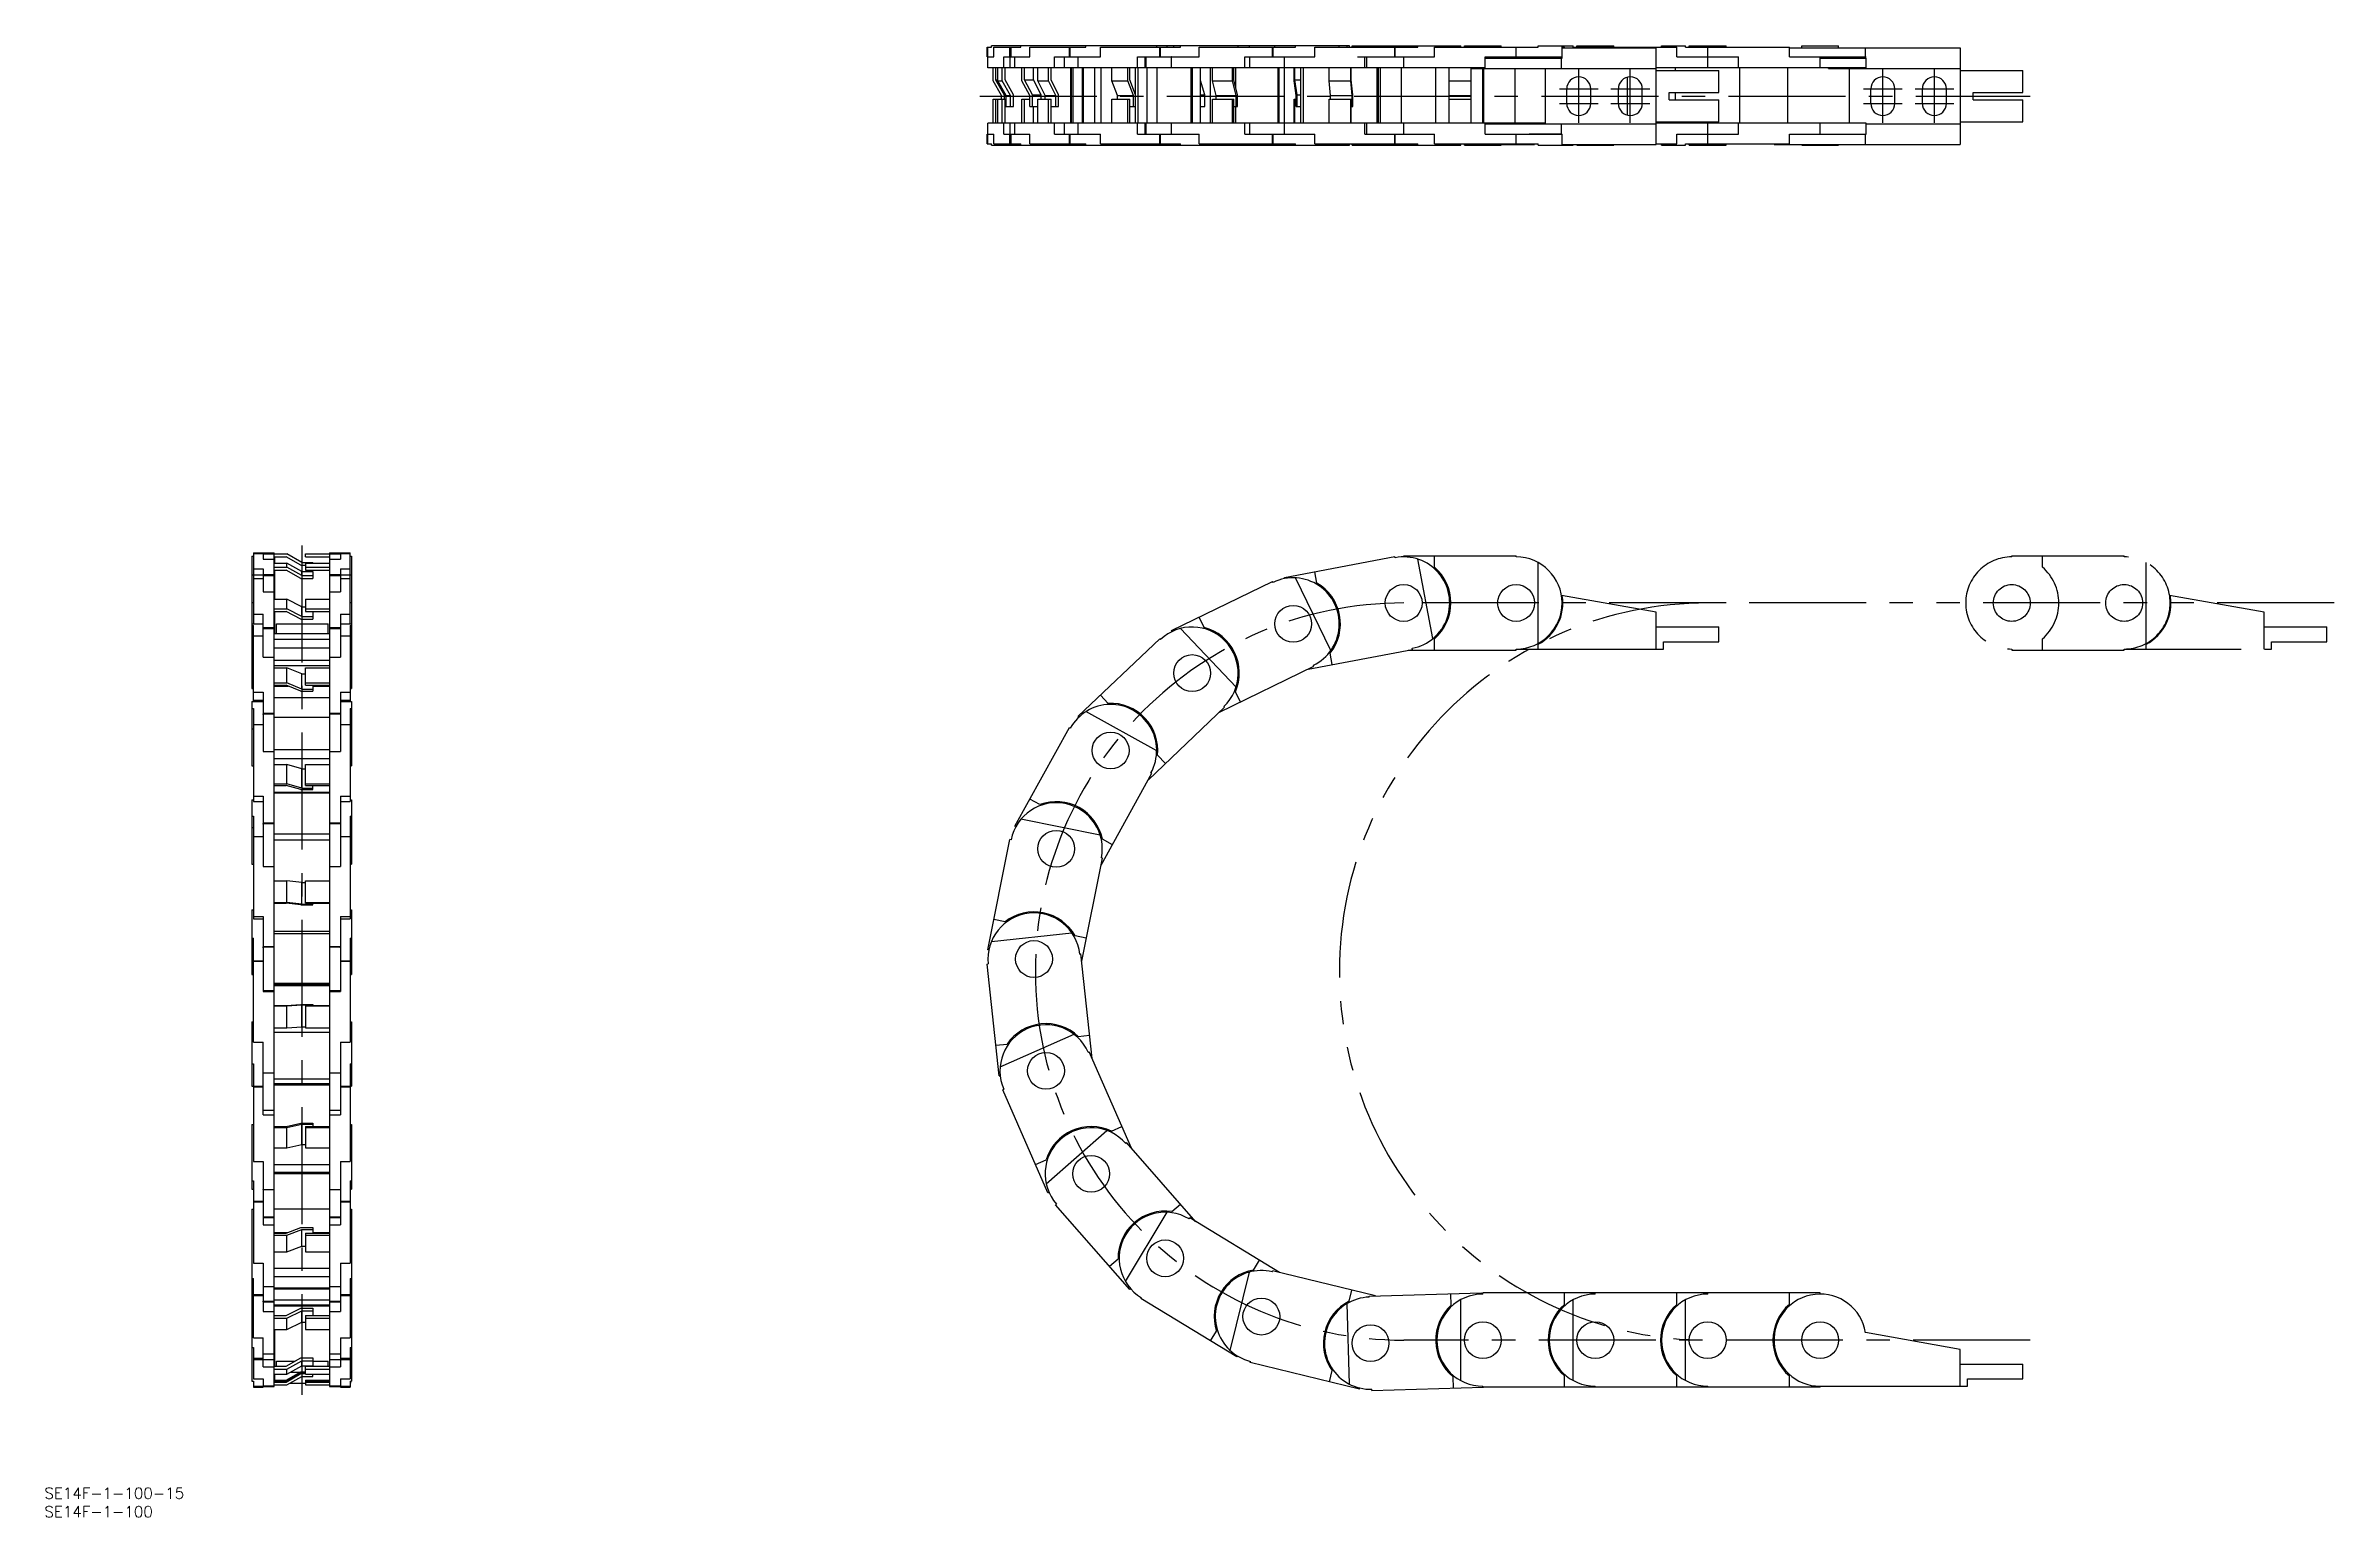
# Model space of a CAD drawing. Extents: x -69 to 551, y -35 to 364.
import ezdxf

# ---------------------------------------------------------------- set-up
doc = ezdxf.new("R2010")
doc.units = 0
doc.linetypes.add('CENTER', pattern=[50.8, 31.75, -6.35, 6.35, -6.35])
doc.linetypes.add('PHANTOM', pattern=[63.5, 31.75, -6.35, 6.35, -6.35, 6.35, -6.35])
doc.layers.get('0').update_dxf_attribs({"linetype": 'CONTINUOUS'})
doc.layers.add('CENTER', color=1, linetype='CENTER')
doc.styles.get("Standard").update_dxf_attribs({"font": 'txt.shx', "height": 3, "bigfont": 'bigfont.shx'})

msp = doc.modelspace()

# ---------------------------------------------------------------- linework, layer by layer
at = {"color": 7, "linetype": 'CONTINUOUS'}
for p, q in [((185.96, 363.58), (187.15, 363.58)), ((185.96, 360.97), (185.96, 363.58)), ((185.96, 360.97), (187.79, 360.97)), ((186.14, 357.97), (186.14, 360.97)), ((186.19, 360.97), (186.19, 363.58)), ((284.31, 363.97), (187.15, 363.97)), ((187.15, 363.58), (187.15, 363.97)), ((187.79, 363.58), (195.16, 363.58)), ((187.79, 360.97), (187.79, 363.58)), ((190.52, 357.97), (190.52, 360.97)), ((190.52, 360.97), (197.56, 360.97)), ((192.18, 360.97), (192.18, 363.58)), ((192.22, 357.97), (192.22, 360.97)), ((192.47, 360.97), (192.47, 363.58)), ((193.52, 357.97), (193.52, 360.97)), ((195.16, 363.58), (195.16, 363.97)), ((197.56, 363.58), (212.8, 363.58)), ((197.56, 360.97), (197.56, 363.58)), ((204.24, 360.97), (216.73, 360.97)), ((204.24, 357.97), (204.24, 360.97)), ((206.96, 357.97), (206.96, 360.97)), ((206.96, 360.97), (206.99, 360.97)), ((206.99, 357.97), (206.99, 360.97)), ((208.29, 360.97), (208.29, 363.58)), ((208.55, 360.97), (208.55, 363.58)), ((210.67, 357.97), (210.67, 360.97)), ((212.8, 363.58), (212.8, 363.97)), ((216.73, 363.58), (238.41, 363.58)), ((216.73, 360.97), (216.73, 363.58)), ((226.74, 360.97), (243.51, 360.97)), ((226.74, 357.97), (226.74, 360.97)), ((228.87, 357.97), (228.87, 360.97)), ((229.11, 357.97), (229.11, 360.97)), ((231.99, 363.58), (231.99, 363.97)), ((232.8, 360.97), (232.8, 363.58)), ((233, 360.97), (233, 363.58)), ((234.85, 363.58), (234.85, 363.97)), ((235.93, 360.97), (235.93, 360.97)), ((236.01, 360.97), (235.93, 360.97)), ((236.01, 357.97), (236.01, 360.97)), ((236.61, 363.58), (236.61, 363.97)), ((238.41, 363.58), (238.41, 363.97)), ((243.51, 363.58), (269.63, 363.58)), ((243.51, 360.97), (243.51, 363.58)), ((254.11, 363.58), (254.11, 363.97)), ((255.92, 360.97), (274.86, 360.97)), ((255.92, 357.97), (255.92, 360.97)), ((257.14, 363.58), (257.14, 363.97)), ((257.28, 357.97), (257.28, 360.97)), ((263.43, 360.97), (263.43, 363.58)), ((263.56, 360.97), (263.56, 363.58)), ((264.03, 363.58), (264.03, 363.97)), ((266.65, 357.97), (266.65, 360.97)), ((269.63, 363.58), (269.63, 363.97)), ((274.86, 363.58), (302.86, 363.58)), ((274.86, 360.97), (274.86, 363.58)), ((281.53, 363.58), (281.53, 363.97)), ((283.71, 363.58), (283.71, 363.97)), ((284.31, 363.58), (284.31, 363.97)), ((285.01, 363.97), (314.5, 363.97)), ((285.01, 363.58), (285.01, 363.97)), ((286.5, 360.97), (307.35, 360.97)), ((288.42, 357.97), (288.42, 360.97)), ((288.99, 357.97), (288.99, 360.97)), ((294, 363.58), (294, 363.97)), ((296.62, 360.97), (296.62, 363.58)), ((296.68, 360.97), (296.68, 363.58)), ((299, 357.97), (299, 360.97)), ((302.86, 363.58), (302.86, 363.97)), ((307.35, 363.58), (335.5, 363.58)), ((307.35, 360.97), (307.35, 363.58)), ((311.5, 363.58), (311.5, 363.97)), ((314.5, 363.58), (314.5, 363.97)), ((315.5, 363.97), (325.5, 363.97)), ((315.5, 363.58), (315.5, 363.97)), ((321.15, 360.97), (333.05, 360.97)), ((321.15, 357.97), (321.15, 360.97)), ((321.15, 360.62), (342.04, 360.62)), ((324.5, 360.62), (324.5, 360.97)), ((325.5, 363.58), (325.5, 363.97)), ((329.5, 360.97), (329.5, 363.58)), ((333.05, 360.97), (342, 360.97)), ((333.05, 360.97), (333.05, 360.97)), ((334.5, 360.62), (334.5, 360.97)), ((335.5, 363.97), (345, 363.97)), ((335.5, 363.58), (335.5, 363.97)), ((335.5, 360.62), (335.5, 360.97)), ((341.83, 357.8), (341.83, 360.62)), ((342, 360.97), (342, 363.97)), ((342, 363.58), (342.65, 363.58)), ((342, 363.45), (367.5, 363.45)), ((342.04, 360.62), (342.04, 363.45)), ((342.65, 363.45), (342.65, 363.58)), ((345, 363.58), (345, 363.97)), ((345, 363.58), (373.15, 363.58)), ((346, 363.97), (356, 363.97)), ((346, 363.58), (346, 363.97)), ((351, 363.45), (351, 363.58)), ((356, 363.58), (356, 363.97)), ((367.5, 337.15), (367.5, 363.45)), ((369, 363.97), (375.5, 363.97)), ((369, 363.58), (369, 363.97)), ((373.15, 360.97), (373.15, 363.58)), ((373.15, 360.97), (389.85, 360.97)), ((375.5, 363.58), (375.5, 363.97)), ((375.5, 363.58), (403.65, 363.58)), ((376.5, 363.97), (386.5, 363.97)), ((376.5, 363.58), (376.5, 363.97)), ((381.5, 357.97), (381.5, 363.58)), ((386.5, 363.58), (386.5, 363.97)), ((389.85, 357.97), (389.85, 360.97)), ((403.65, 360.97), (403.65, 363.58)), ((403.65, 363.45), (450, 363.45)), ((403.65, 360.97), (424.5, 360.97)), ((407, 363.97), (417, 363.97)), ((407, 363.45), (407, 363.97)), ((412, 357.97), (412, 360.97)), ((412, 360.62), (424.54, 360.62)), ((417, 363.45), (417, 363.97)), ((424.33, 360.62), (424.33, 363.45)), ((424.5, 357.97), (424.5, 360.62)), ((424.54, 357.8), (424.54, 360.62)), ((450, 363.45), (450, 337.15)), ((321.15, 357.97), (186.14, 357.97)), ((187.57, 354.47), (187.57, 357.97)), ((189.87, 350.47), (187.57, 354.47)), ((188.37, 354.69), (188.37, 357.97)), ((190.66, 350.69), (188.37, 354.69)), ((188.37, 354.69), (188.86, 354.69)), ((188.86, 354.47), (188.86, 357.97)), ((191.12, 350.47), (188.86, 354.47)), ((188.86, 354.47), (190.05, 354.47)), ((190.05, 354.47), (190.05, 357.97)), ((192.31, 350.47), (190.05, 354.47)), ((190.83, 354.69), (190.83, 357.97)), ((193.09, 350.69), (190.83, 354.69)), ((195.42, 354.47), (195.42, 357.97)), ((197.54, 350.47), (195.42, 354.47)), ((196.15, 354.69), (196.15, 357.97)), ((198.27, 350.69), (196.15, 354.69)), ((196.15, 354.69), (198.56, 354.69)), ((198.56, 354.69), (198.56, 357.97)), ((200.68, 350.69), (198.56, 354.69)), ((199.71, 354.47), (199.71, 357.97)), ((201.74, 350.47), (199.71, 354.47)), ((199.71, 354.47), (202.62, 354.47)), ((202.62, 354.47), (202.62, 357.97)), ((204.64, 350.47), (202.62, 354.47)), ((203.32, 354.69), (203.32, 357.97)), ((205.34, 350.69), (203.32, 354.69)), ((208.7, 342.97), (208.7, 357.97)), ((208.91, 342.97), (208.91, 357.97)), ((209.34, 342.97), (209.34, 357.97)), ((211.86, 342.97), (211.86, 357.97)), ((212.15, 342.97), (212.15, 357.97)), ((215.24, 342.97), (215.24, 357.97)), ((216.91, 342.97), (216.91, 357.97)), ((216.92, 342.97), (216.92, 357.97)), ((219.77, 354.47), (219.77, 357.97)), ((221.36, 350.47), (219.77, 354.47)), ((219.77, 354.47), (224.12, 354.47)), ((224.12, 354.47), (224.12, 357.97)), ((225.71, 350.47), (224.12, 354.47)), ((224.67, 354.69), (224.67, 357.97)), ((226.26, 350.69), (224.67, 354.69)), ((226.19, 350.87), (226.19, 357.97)), ((226.98, 342.97), (226.98, 357.97)), ((226.99, 342.97), (226.99, 357.97)), ((229.37, 342.97), (229.37, 357.97)), ((232.1, 342.97), (232.1, 357.97)), ((241.34, 342.97), (241.34, 357.97)), ((241.69, 342.97), (241.69, 357.97)), ((243.87, 342.97), (243.87, 357.97)), ((245.03, 350.69), (243.87, 354.59)), ((246.62, 342.97), (246.62, 357.97)), ((247.15, 354.47), (247.15, 357.97)), ((248.16, 350.47), (247.15, 354.47)), ((247.15, 354.47), (252.55, 354.47)), ((252.55, 354.47), (252.55, 357.97)), ((253.56, 350.47), (252.55, 354.47)), ((252.9, 354.69), (252.9, 357.97)), ((253.91, 350.69), (252.9, 354.69)), ((253.46, 352.46), (253.46, 357.97)), ((264.92, 342.97), (264.92, 357.97)), ((265.25, 342.97), (265.25, 357.97)), ((266.64, 342.97), (266.64, 357.97)), ((269.32, 354.47), (269.32, 357.97)), ((269.87, 350.47), (269.32, 354.47)), ((269.51, 354.69), (269.51, 357.97)), ((270.06, 350.69), (269.51, 354.69)), ((269.51, 354.69), (271.09, 354.69)), ((271.09, 342.97), (271.09, 357.97)), ((271.84, 342.97), (271.84, 357.97)), ((278.75, 354.47), (278.75, 357.97)), ((278.75, 354.47), (284.64, 354.47)), ((279.17, 350.47), (278.75, 354.47)), ((284.64, 354.47), (284.64, 357.97)), ((285.07, 350.47), (284.64, 354.47)), ((284.79, 354.69), (284.79, 357.97)), ((285.22, 350.69), (284.79, 354.69)), ((291.85, 342.97), (291.85, 357.97)), ((292.14, 342.97), (292.14, 357.97)), ((292.72, 342.97), (292.72, 357.97)), ((298.42, 342.97), (298.42, 357.97)), ((307.75, 342.97), (307.75, 357.97)), ((311.25, 357.97), (311.25, 342.97)), ((311.25, 354.47), (317.25, 354.47)), ((317.25, 357.97), (317.25, 342.97)), ((317.25, 357.8), (367.5, 357.8)), ((320.5, 342.97), (320.5, 357.8)), ((320.75, 342.97), (320.75, 357.8)), ((329.25, 342.97), (329.25, 357.8)), ((337.5, 342.8), (337.5, 357.8)), ((359.75, 345.14), (359.75, 355.46)), ((424.5, 357.97), (367.5, 357.97)), ((367.5, 357.3), (384.5, 357.3)), ((372.75, 357.3), (372.75, 357.97)), ((384.5, 351.3), (384.5, 357.3)), ((390.25, 342.97), (390.25, 357.97)), ((403.25, 342.97), (403.25, 357.97)), ((414.24, 357.8), (414.24, 357.97)), ((414.24, 357.8), (450, 357.8)), ((420, 342.97), (420, 357.8)), ((450, 357.3), (467, 357.3)), ((467, 351.3), (467, 357.3)), ((187.57, 342.97), (187.57, 349.47)), ((187.57, 349.47), (190.83, 349.47)), ((188.37, 342.97), (188.37, 349.47)), ((188.86, 342.97), (188.86, 349.47)), ((189.87, 349.47), (189.87, 350.47)), ((190.05, 342.97), (190.05, 349.47)), ((190.66, 350.69), (191, 350.69)), ((190.66, 349.47), (190.66, 350.69)), ((190.83, 342.97), (190.83, 349.47)), ((191.12, 350.47), (192.31, 350.47)), ((191.12, 347.47), (191.12, 350.47)), ((192.31, 347.47), (192.31, 350.47)), ((193.09, 347.47), (193.09, 350.69)), ((195.42, 342.97), (195.42, 349.47)), ((195.42, 349.47), (197.54, 349.47)), ((196.15, 342.97), (196.15, 349.47)), ((197.54, 347.47), (197.54, 350.47)), ((198.27, 350.69), (200.68, 350.69)), ((198.27, 347.47), (198.27, 350.69)), ((199.71, 342.97), (199.71, 349.47)), ((199.71, 349.47), (203.32, 349.47)), ((200.68, 349.47), (200.68, 350.69)), ((201.74, 350.47), (204.64, 350.47)), ((201.74, 349.47), (201.74, 350.47)), ((202.62, 342.97), (202.62, 349.47)), ((203.32, 342.97), (203.32, 349.47)), ((204.64, 347.47), (204.64, 350.47)), ((205.34, 347.47), (205.34, 350.69)), ((219.77, 342.97), (219.77, 349.47)), ((219.77, 349.47), (224.67, 349.47)), ((221.36, 350.47), (225.71, 350.47)), ((221.36, 349.47), (221.36, 350.47)), ((224.12, 342.97), (224.12, 349.47)), ((224.67, 342.97), (224.67, 349.47)), ((225.71, 347.47), (225.71, 350.47)), ((226.26, 347.47), (226.26, 350.69)), ((243.87, 350.69), (245.03, 350.69)), ((245.03, 347.47), (245.03, 350.69)), ((247.15, 342.97), (247.15, 349.47)), ((247.15, 349.47), (252.9, 349.47)), ((248.16, 350.47), (253.56, 350.47)), ((248.16, 349.47), (248.16, 350.47)), ((252.55, 342.97), (252.55, 349.47)), ((252.9, 342.97), (252.9, 349.47)), ((253.56, 347.47), (253.56, 350.47)), ((253.91, 347.47), (253.91, 350.69)), ((269.32, 342.97), (269.32, 349.47)), ((269.32, 349.47), (269.87, 349.47)), ((269.51, 342.97), (269.51, 349.47)), ((269.87, 347.47), (269.87, 350.47)), ((270.06, 350.69), (271.09, 350.69)), ((270.06, 347.47), (270.06, 350.69)), ((278.75, 342.97), (278.75, 349.47)), ((278.75, 349.47), (284.79, 349.47)), ((279.17, 350.47), (285.07, 350.47)), ((279.17, 349.47), (279.17, 350.47)), ((284.64, 342.97), (284.64, 349.47)), ((284.79, 342.97), (284.79, 349.47)), ((285.07, 347.47), (285.07, 350.47)), ((285.22, 347.47), (285.22, 350.69)), ((311.25, 350.47), (317.25, 350.47)), ((311.25, 349.47), (317.25, 349.47)), ((343.25, 348.3), (343.25, 352.3)), ((349.75, 348.3), (349.75, 352.3)), ((357.25, 348.3), (357.25, 352.3)), ((363.75, 348.3), (363.75, 352.3)), ((371, 351.3), (384.5, 351.3)), ((371, 349.3), (371, 351.3)), ((371, 349.3), (384.5, 349.3)), ((372.75, 349.3), (372.75, 351.3)), ((384.5, 343.3), (384.5, 349.3)), ((425.75, 348.3), (425.75, 352.3)), ((432.25, 348.3), (432.25, 352.3)), ((439.75, 348.3), (439.75, 352.3)), ((446.25, 348.3), (446.25, 352.3)), ((453.5, 351.3), (467, 351.3)), ((453.5, 349.3), (453.5, 351.3)), ((453.5, 349.3), (467, 349.3)), ((467, 343.3), (467, 349.3)), ((337.5, 342.97), (186.14, 342.97)), ((186.14, 339.97), (186.14, 342.97)), ((190.52, 339.97), (190.52, 342.97)), ((190.83, 347.47), (193.09, 347.47)), ((192.22, 339.97), (192.22, 342.97)), ((193.52, 339.97), (193.52, 342.97)), ((197.54, 347.47), (199.71, 347.47)), ((198.56, 342.97), (198.56, 347.47)), ((203.32, 347.47), (205.34, 347.47)), ((204.24, 339.97), (204.24, 342.97)), ((206.96, 339.98), (206.96, 342.97)), ((206.99, 339.97), (206.99, 342.97)), ((210.67, 339.97), (210.67, 342.97)), ((224.67, 347.47), (226.26, 347.47)), ((226.19, 342.97), (226.19, 347.47)), ((226.74, 339.97), (226.74, 342.97)), ((228.87, 339.98), (228.87, 342.97)), ((229.11, 339.98), (229.11, 342.97)), ((236.01, 339.97), (236.01, 342.97)), ((243.87, 347.47), (245.03, 347.47)), ((252.9, 347.47), (253.91, 347.47)), ((253.46, 342.97), (253.46, 347.47)), ((255.92, 339.97), (255.92, 342.97)), ((257.28, 339.98), (257.28, 342.97)), ((266.65, 339.97), (266.65, 342.97)), ((269.87, 347.47), (271.09, 347.47)), ((284.79, 347.47), (285.22, 347.47)), ((288.42, 339.97), (288.42, 342.97)), ((288.99, 339.98), (288.99, 342.97)), ((299, 339.97), (299, 342.97)), ((321.15, 339.97), (321.15, 342.97)), ((321.15, 342.8), (367.5, 342.8)), ((328.85, 342.8), (328.85, 342.97)), ((341.83, 339.97), (341.83, 342.8)), ((367.5, 343.3), (384.5, 343.3)), ((424.5, 342.97), (367.5, 342.97)), ((372.75, 342.97), (372.75, 343.3)), ((381.5, 337.37), (381.5, 342.97)), ((389.85, 339.97), (389.85, 342.97)), ((412, 339.97), (412, 342.97)), ((424.5, 339.97), (424.5, 342.97)), ((424.5, 342.8), (450, 342.8)), ((424.54, 339.97), (424.54, 342.8)), ((450, 343.3), (467, 343.3)), ((185.96, 339.97), (187.79, 339.97)), ((185.96, 337.37), (185.96, 339.97)), ((185.96, 337.37), (187.15, 337.37)), ((186.19, 337.37), (186.19, 339.97)), ((187.15, 336.97), (187.15, 337.37)), ((187.15, 336.97), (284.31, 336.97)), ((187.79, 337.37), (187.79, 339.97)), ((187.79, 337.37), (195.16, 337.37)), ((190.52, 339.97), (197.56, 339.97)), ((192.18, 337.37), (192.18, 339.97)), ((192.47, 337.37), (192.47, 339.97)), ((195.16, 336.97), (195.16, 337.37)), ((197.56, 337.37), (197.56, 339.97)), ((197.56, 337.37), (212.8, 337.37)), ((204.24, 339.97), (216.73, 339.97)), ((206.96, 339.98), (206.99, 339.98)), ((208.29, 337.37), (208.29, 339.97)), ((208.55, 337.37), (208.55, 339.97)), ((212.8, 336.97), (212.8, 337.37)), ((216.73, 337.37), (216.73, 339.97)), ((216.73, 337.37), (238.41, 337.37)), ((226.74, 339.97), (243.51, 339.97)), ((231.99, 336.97), (231.99, 337.37)), ((232.8, 337.37), (232.8, 339.97)), ((233, 337.37), (233, 339.97)), ((234.85, 336.97), (234.85, 337.37)), ((235.93, 339.98), (236.01, 339.98)), ((235.93, 339.97), (235.93, 339.98)), ((236.61, 336.97), (236.61, 337.37)), ((238.41, 336.97), (238.41, 337.37)), ((243.51, 337.37), (243.51, 339.97)), ((243.51, 337.37), (269.63, 337.37)), ((254.11, 336.97), (254.11, 337.37)), ((255.92, 339.97), (274.86, 339.97)), ((257.14, 336.97), (257.14, 337.37)), ((263.43, 337.37), (263.43, 339.97)), ((263.56, 337.37), (263.56, 339.97)), ((264.03, 336.97), (264.03, 337.37)), ((269.63, 336.97), (269.63, 337.37)), ((274.86, 337.37), (274.86, 339.97)), ((274.86, 337.37), (302.86, 337.37)), ((281.53, 336.97), (281.53, 337.37)), ((283.71, 336.97), (283.71, 337.37)), ((284.31, 336.97), (284.31, 337.37)), ((285.01, 336.97), (285.01, 337.37)), ((285.01, 336.97), (314.5, 336.97)), ((288.42, 339.97), (307.35, 339.97)), ((294, 336.97), (294, 337.37)), ((296.62, 337.37), (296.62, 339.97)), ((296.68, 337.37), (296.68, 339.97)), ((302.86, 336.97), (302.86, 337.37)), ((307.35, 337.37), (307.35, 339.97)), ((307.35, 337.37), (335.5, 337.37)), ((311.5, 336.97), (311.5, 337.37)), ((314.5, 336.97), (314.5, 337.37)), ((315.5, 336.97), (315.5, 337.37)), ((315.5, 336.97), (325.5, 336.97)), ((321.15, 339.97), (342.04, 339.97)), ((324.5, 337.15), (324.5, 337.37)), ((324.5, 337.15), (334.5, 337.15)), ((325.5, 336.97), (325.5, 337.15)), ((329.5, 337.37), (329.5, 339.97)), ((341.83, 339.98), (333.05, 339.98)), ((333.05, 339.98), (333.05, 339.97)), ((334.5, 337.15), (334.5, 337.37)), ((335.5, 336.97), (335.5, 337.37)), ((335.5, 336.97), (345, 336.97)), ((342, 336.97), (342, 339.97)), ((342, 337.15), (367.5, 337.15)), ((342.04, 337.15), (342.04, 339.97)), ((345, 336.97), (345, 337.15)), ((346, 336.97), (346, 337.15)), ((346, 336.97), (356, 336.97)), ((356, 336.97), (356, 337.15)), ((367.5, 337.37), (373.15, 337.37)), ((369, 336.97), (369, 337.37)), ((369, 336.97), (375.5, 336.97)), ((373.15, 339.97), (389.85, 339.97)), ((373.15, 337.37), (373.15, 339.97)), ((375.5, 337.37), (403.65, 337.37)), ((375.5, 336.97), (375.5, 337.37)), ((376.5, 336.97), (376.5, 337.37)), ((376.5, 336.97), (386.5, 336.97)), ((386.5, 336.97), (386.5, 337.37)), ((399.5, 337.15), (399.5, 337.37)), ((399.5, 337.15), (450, 337.15)), ((403.65, 339.97), (424.54, 339.97)), ((403.65, 337.37), (403.65, 339.97)), ((407, 336.97), (407, 337.15)), ((407, 336.97), (417, 336.97)), ((417, 336.97), (417, 337.15)), ((424.33, 337.15), (424.33, 339.97)), ((-13.5, 225.52), (-13.5, 189.61)), ((-13.5, 225.52), (-13.1, 225.52)), ((-13.1, 226.43), (-13.1, 207.11)), ((-13.1, 226.43), (-7.5, 226.43)), ((-13.1, 226.2), (-10.5, 226.2)), ((-10.5, 226.43), (-10.5, 224.65)), ((-10.5, 226.13), (-4, 226.13)), ((-10.5, 224.65), (-7.5, 224.65)), ((-7.5, 0.23), (-7.5, 226.43)), ((-7.5, 225.33), (-4.21, 225.33)), ((-7.5, 223.63), (-4, 223.63)), ((-7.32, 223.63), (-7.32, 225.33)), ((-0.21, 223.02), (-4.21, 225.33)), ((0, 223.82), (-4, 226.13)), ((0, 221.36), (-4, 223.63)), ((-4, 222.52), (-4, 223.63)), ((0, 223.82), (3, 223.82)), ((1, 226.13), (10.5, 226.13)), ((1, 225.33), (1, 226.13)), ((1, 225.33), (7.5, 225.33)), ((1, 223.63), (1, 221.73)), ((1, 223.63), (7.5, 223.63)), ((3, 223.63), (3, 223.82)), ((7.5, 226.43), (7.5, 0.23)), ((7.5, 226.43), (13.1, 226.43)), ((7.5, 224.65), (10.5, 224.65)), ((10.5, 226.43), (10.5, 224.65)), ((10.5, 226.2), (13.1, 226.2)), ((13.1, 207.11), (13.1, 226.43)), ((13.1, 225.52), (13.5, 225.52)), ((13.5, 225.52), (13.5, 189.61)), ((266.65, 219.71), (296.62, 225.38)), ((296.68, 225.08), (296.62, 225.38)), ((299, 225.6), (329.5, 225.6)), ((299, 225.3), (299, 225.6)), ((306.93, 203.14), (302.86, 224.69)), ((307.35, 222.5), (307.35, 225.6)), ((329.5, 225.3), (329.5, 225.6)), ((335.5, 201.83), (335.5, 223.77)), ((-13.5, 220.45), (-13.1, 220.45)), ((-13.1, 222.09), (-10.5, 222.09)), ((-13.1, 220.46), (-10.5, 220.46)), ((-13.1, 219.47), (-10.5, 219.47)), ((-10.5, 222.09), (-10.5, 215.81)), ((-10.5, 220.54), (-7.5, 220.54)), ((-10.5, 220.24), (-7.5, 220.24)), ((-7.5, 222.52), (-4, 222.52)), ((-7.5, 221.73), (-4.21, 221.73)), ((-7.32, 213.84), (-7.32, 221.73)), ((-0.21, 219.46), (-4.21, 221.73)), ((0, 220.25), (-4, 222.52)), ((-0.21, 223.02), (1, 223.02)), ((-0.21, 219.46), (3, 219.46)), ((0, 221.36), (3, 221.36)), ((0, 220.25), (0, 221.36)), ((0, 220.25), (3, 220.25)), ((1, 222.52), (7.5, 222.52)), ((1, 221.73), (7.5, 221.73)), ((3, 221.36), (3, 219.46)), ((7.5, 220.54), (10.5, 220.54)), ((7.5, 220.24), (10.5, 220.24)), ((10.5, 222.09), (10.5, 215.81)), ((10.5, 222.09), (13.1, 222.09)), ((10.5, 220.46), (13.1, 220.46)), ((10.5, 219.47), (13.1, 219.47)), ((13.1, 220.45), (13.5, 220.45)), ((236.01, 205.29), (263.43, 218.64)), ((263.56, 218.37), (263.43, 218.64)), ((266.71, 219.42), (266.65, 219.71)), ((279.23, 199.9), (269.63, 219.62)), ((275.43, 218.22), (274.86, 221.26)), ((-13.5, 212.96), (-13.1, 212.96)), ((-10.5, 215.81), (-7.5, 215.81)), ((-7.5, 213.84), (-4, 213.84)), ((-7.5, 211.21), (-4, 211.21)), ((0, 211.76), (-4, 213.84)), ((-4, 211.21), (-4, 213.84)), ((0, 209.13), (-4, 211.21)), ((0, 211.76), (1, 211.76)), ((0, 209.13), (0, 211.76)), ((1, 213.84), (7.5, 213.84)), ((1, 213.84), (1, 210.49)), ((1, 211.21), (7.5, 211.21)), ((7.5, 215.81), (10.5, 215.81)), ((13.1, 212.96), (13.5, 212.96)), ((367.5, 210.3), (341.83, 214.83)), ((-13.5, 207.11), (-10.5, 207.11)), ((-13.5, 206.69), (-13.1, 206.69)), ((-13.1, 209.77), (-10.5, 209.77)), ((-13.1, 186.11), (-13.1, 206.69)), ((-10.5, 198.14), (-10.5, 209.77)), ((-10.5, 206.12), (-7.5, 206.12)), ((-10.5, 205.85), (-7.5, 205.85)), ((-10.5, 205.75), (-10.5, 205.85)), ((-10.5, 205.75), (-10.5, 205.75)), ((-7.5, 210.49), (-4.21, 210.49)), ((-7.32, 204.53), (-7.32, 210.49)), ((-6.82, 207.13), (7.18, 207.13)), ((-6.82, 204.53), (-6.82, 207.13)), ((-0.21, 208.41), (-4.21, 210.49)), ((-0.21, 208.41), (3, 208.41)), ((0, 209.13), (3, 209.13)), ((1, 210.49), (7.5, 210.49)), ((3, 210.49), (3, 208.41)), ((7.18, 204.53), (7.18, 207.13)), ((7.5, 206.12), (10.5, 206.12)), ((7.5, 205.85), (10.5, 205.85)), ((10.49, 205.75), (10.49, 205.85)), ((10.49, 205.75), (10.5, 205.75)), ((10.5, 209.77), (10.5, 198.14)), ((10.5, 209.77), (13.1, 209.77)), ((10.5, 207.11), (13.5, 207.11)), ((13.1, 206.69), (13.1, 186.11)), ((13.1, 206.69), (13.5, 206.69)), ((236.14, 205.02), (236.01, 205.29)), ((253.51, 189.96), (238.41, 205.87)), ((244.87, 206.16), (243.51, 208.95)), ((367.5, 200.3), (367.5, 210.3)), ((367.5, 206.3), (384.5, 206.3)), ((384.5, 202.3), (384.5, 206.3)), ((-13.5, 199.61), (-13.1, 199.61)), ((-13.1, 203.89), (-10.5, 203.89)), ((-7.5, 204.53), (7.5, 204.53)), ((-7.5, 203.01), (7.5, 203.01)), ((-7.5, 200.64), (7.5, 200.64)), ((10.5, 203.89), (13.1, 203.89)), ((13.1, 199.61), (13.5, 199.61)), ((210.67, 182.07), (232.8, 203.07)), ((233, 202.85), (232.8, 203.07)), ((273.09, 194.87), (301.38, 200.22)), ((279.61, 196.11), (279.04, 199.15)), ((300.2, 200), (329.5, 200)), ((301.38, 200.22), (301.32, 200.52)), ((307.35, 200), (307.35, 203.1)), ((329.5, 200.3), (369.5, 200.3)), ((329.5, 200), (329.5, 200.3)), ((335.5, 200.3), (335.5, 201.61)), ((369.5, 202.3), (384.5, 202.3)), ((369.5, 200.3), (369.5, 202.3)), ((-10.5, 198.14), (-7.5, 198.14)), ((-7.5, 197.3), (7.5, 197.3)), ((-7.5, 195.84), (7.5, 195.84)), ((-7.5, 195.24), (-4, 195.24)), ((-4, 191.11), (-4, 195.24)), ((0, 193.57), (-4, 195.24)), ((0, 193.57), (1, 193.57)), ((0, 189.44), (0, 193.57)), ((1, 190.53), (1, 195.24)), ((1, 195.24), (7.5, 195.24)), ((7.5, 198.14), (10.5, 198.14)), ((248.99, 183.14), (274.63, 195.62)), ((274.63, 195.62), (274.5, 195.89)), ((-13.5, 189.61), (-13.1, 189.61)), ((-13.1, 188.64), (-10.5, 188.64)), ((-13.1, 186.4), (-10.5, 186.4)), ((-10.5, 188.64), (-10.5, 172.5)), ((-7.5, 191.11), (-4, 191.11)), ((-7.5, 190.53), (-4.21, 190.53)), ((-7.5, 190.26), (-3.56, 190.26)), ((-7.5, 187.2), (7.5, 187.2)), ((-0.21, 188.86), (-4.21, 190.53)), ((0, 189.44), (-4, 191.11)), ((-0.21, 188.86), (3, 188.86)), ((0, 189.44), (3, 189.44)), ((1, 191.11), (7.5, 191.11)), ((1, 190.53), (7.5, 190.53)), ((3, 190.53), (3, 188.86)), ((3, 190.26), (7.5, 190.26)), ((10.5, 188.64), (10.5, 172.5)), ((10.5, 188.64), (13.1, 188.64)), ((10.5, 186.4), (13.1, 186.4)), ((13.1, 189.61), (13.5, 189.61)), ((218.86, 185.57), (216.73, 187.82)), ((254.72, 185.93), (253.36, 188.71)), ((-13.5, 186.11), (-13.5, 168.61)), ((-13.5, 186.11), (-10.5, 186.11)), ((-13.5, 184.17), (-13.1, 184.17)), ((-13.1, 184.17), (-13.1, 158.93)), ((-10.5, 182.9), (-7.5, 182.9)), ((-10.5, 182.68), (-7.5, 182.68)), ((-10.5, 182.52), (-10.5, 182.68)), ((-10.5, 182.52), (-10.5, 182.52)), ((-7.5, 181.81), (7.5, 181.81)), ((7.5, 182.9), (10.5, 182.9)), ((7.5, 182.68), (10.5, 182.68)), ((10.49, 182.52), (10.49, 182.68)), ((10.49, 182.52), (10.5, 182.52)), ((10.5, 186.11), (13.5, 186.11)), ((13.1, 184.17), (13.1, 158.93)), ((13.1, 184.17), (13.5, 184.17)), ((13.5, 186.11), (13.5, 168.61)), ((210.88, 181.85), (210.67, 182.07)), ((231.99, 172.73), (212.8, 183.34)), ((229.73, 164.86), (250.42, 184.5)), ((250.42, 184.5), (250.21, 184.71)), ((-13.5, 178.61), (-13.1, 178.61)), ((-13.1, 179.81), (-10.5, 179.81)), ((10.5, 179.81), (13.1, 179.81)), ((13.1, 178.61), (13.5, 178.61)), ((193.52, 152.29), (208.29, 178.98)), ((208.55, 178.84), (208.29, 178.98)), ((-13.5, 168.61), (-13.1, 168.61)), ((-10.5, 172.5), (-7.5, 172.5)), ((-7.5, 173.04), (7.5, 173.04)), ((-7.5, 170.57), (7.5, 170.57)), ((-7.5, 168.94), (-4, 168.94)), ((-4, 163.69), (-4, 168.94)), ((0, 167.83), (-4, 168.94)), ((0, 167.83), (1, 167.83)), ((0, 162.58), (0, 167.83)), ((1, 163.31), (1, 168.94)), ((1, 168.94), (7.5, 168.94)), ((7.5, 172.5), (10.5, 172.5)), ((13.1, 168.61), (13.5, 168.61)), ((234.35, 169.25), (232.22, 171.5)), ((-7.5, 163.69), (-4, 163.69)), ((-7.5, 163.31), (-4.21, 163.31)), ((-0.21, 162.19), (-4.21, 163.31)), ((0, 162.58), (-4, 163.69)), ((-0.21, 162.19), (3, 162.19)), ((0, 162.58), (3, 162.58)), ((1, 163.69), (7.5, 163.69)), ((1, 163.31), (7.5, 163.31)), ((3, 162.19), (3, 163.31)), ((216.88, 141.63), (230.69, 166.59)), ((230.69, 166.59), (230.42, 166.73)), ((-13.5, 159.42), (-13.5, 141.92)), ((-13.5, 159.42), (-13.1, 159.42)), ((-13.1, 160.43), (-10.5, 160.43)), ((-13.1, 158.93), (-10.5, 158.93)), ((-10.5, 160.43), (-10.5, 141.27)), ((-7.5, 161.43), (7.5, 161.43)), ((-7.5, 161.33), (7.5, 161.33)), ((10.5, 160.43), (10.5, 141.27)), ((10.5, 160.43), (13.1, 160.43)), ((10.5, 158.93), (13.1, 158.93)), ((13.1, 159.42), (13.5, 159.42)), ((13.5, 159.42), (13.5, 141.92)), ((200.28, 158.1), (197.56, 159.6)), ((-13.5, 154.97), (-13.1, 154.97)), ((-13.5, 151.92), (-13.1, 151.92)), ((-13.1, 154.97), (-13.1, 127.13)), ((-13.1, 149.46), (-10.5, 149.46)), ((-10.5, 153.12), (-7.5, 153.12)), ((-10.5, 152.97), (-7.5, 152.97)), ((-10.5, 152.77), (-10.5, 152.97)), ((-10.5, 152.77), (-10.5, 152.77)), ((-7.5, 150.18), (7.5, 150.18)), ((7.5, 153.12), (10.5, 153.12)), ((7.5, 152.97), (10.5, 152.97)), ((10.49, 152.77), (10.49, 152.97)), ((10.49, 152.77), (10.5, 152.77)), ((10.5, 149.46), (13.1, 149.46)), ((13.1, 154.97), (13.1, 127.13)), ((13.1, 154.97), (13.5, 154.97)), ((13.1, 151.92), (13.5, 151.92)), ((193.78, 152.15), (193.52, 152.29)), ((216.66, 149.81), (195.16, 154.15)), ((-7.5, 148.53), (7.5, 148.53)), ((186.14, 118.73), (192.18, 148.63)), ((192.47, 148.57), (192.18, 148.63)), ((211.63, 115.6), (217.27, 143.56)), ((217.27, 143.56), (216.98, 143.62)), ((219.96, 147.21), (217.25, 148.71)), ((-13.5, 141.92), (-13.1, 141.92)), ((-10.5, 141.27), (-7.5, 141.27)), ((-7.5, 137.39), (-4, 137.39)), ((0, 136.93), (-4, 137.39)), ((-4, 131.51), (-4, 137.39)), ((0, 136.93), (1, 136.93)), ((0, 131.05), (0, 136.93)), ((1, 131.35), (1, 137.39)), ((1, 137.39), (7.5, 137.39)), ((7.5, 141.27), (10.5, 141.27)), ((13.1, 141.92), (13.5, 141.92)), ((-7.5, 131.51), (-4, 131.51)), ((-7.5, 131.35), (-4.21, 131.35)), ((-0.21, 130.89), (-4.21, 131.35)), ((0, 131.05), (-4, 131.51)), ((-0.21, 130.89), (3, 130.89)), ((0, 131.05), (3, 131.05)), ((1, 131.51), (7.5, 131.51)), ((1, 131.35), (7.5, 131.35)), ((3, 130.89), (3, 131.35)), ((-13.5, 129.53), (-13.5, 112.03)), ((-13.5, 129.53), (-13.1, 129.53)), ((-13.1, 127.74), (-10.5, 127.74)), ((-13.1, 127.13), (-10.5, 127.13)), ((-10.5, 127.74), (-10.5, 107.36)), ((10.5, 127.74), (10.5, 107.36)), ((10.5, 127.74), (13.1, 127.74)), ((10.5, 127.13), (13.1, 127.13)), ((13.1, 129.53), (13.5, 129.53)), ((13.5, 129.53), (13.5, 112.03)), ((190.83, 126.3), (187.79, 126.92)), ((-13.5, 121.82), (-13.1, 121.82)), ((-13.1, 93.64), (-13.1, 121.82)), ((-10.5, 119.56), (-7.5, 119.56)), ((-10.5, 119.5), (-7.5, 119.5)), ((-10.5, 119.27), (-10.5, 119.5)), ((-10.5, 119.27), (-10.5, 119.27)), ((-7.5, 123.8), (7.5, 123.8)), ((-7.5, 123.13), (7.5, 123.13)), ((7.5, 119.56), (10.5, 119.56)), ((7.5, 119.5), (10.5, 119.5)), ((10.49, 119.27), (10.49, 119.5)), ((10.49, 119.27), (10.5, 119.27)), ((13.1, 121.82), (13.1, 93.64)), ((13.1, 121.82), (13.5, 121.82)), ((186.44, 118.67), (186.14, 118.73)), ((187.15, 120.99), (208.95, 123.34)), ((212.89, 121.85), (209.85, 122.47)), ((-13.5, 112.03), (-13.1, 112.03)), ((-13.1, 115.69), (-10.5, 115.69)), ((-13.1, 115.66), (-10.5, 115.66)), ((10.5, 115.69), (13.1, 115.69)), ((10.5, 115.66), (13.1, 115.66)), ((13.1, 112.03), (13.5, 112.03)), ((185.96, 114.83), (186.26, 114.86)), ((189.22, 84.51), (185.96, 114.83)), ((211.12, 117.53), (211.42, 117.57)), ((214.47, 89.21), (211.42, 117.57)), ((-10.5, 107.69), (-7.5, 107.69)), ((-10.5, 107.36), (-7.5, 107.36)), ((-7.5, 109.66), (7.5, 109.66)), ((-7.5, 109.33), (7.5, 109.33)), ((-7.5, 109.05), (7.5, 109.05)), ((7.5, 107.69), (10.49, 107.69)), ((7.5, 107.36), (10.5, 107.36)), ((-7.5, 103.6), (-4.21, 103.6)), ((-7.5, 103.51), (-4, 103.51)), ((-4.21, 103.6), (-0.21, 103.84)), ((-4, 103.51), (0, 103.76)), ((-4, 97.54), (-4, 103.51)), ((-0.21, 103.84), (3, 103.84)), ((0, 103.76), (3, 103.76)), ((0, 97.79), (0, 103.76)), ((1, 103.6), (1, 97.54)), ((1, 103.6), (7.5, 103.6)), ((1, 103.51), (7.5, 103.51)), ((3, 103.84), (3, 103.6)), ((-13.5, 99.2), (-13.5, 81.7)), ((-13.5, 99.2), (-13.1, 99.2)), ((-13.1, 93.64), (-10.5, 93.64)), ((-10.5, 73.91), (-10.5, 93.64)), ((-7.5, 97.54), (-4, 97.54)), ((-7.5, 96.37), (7.5, 96.37)), ((-4, 97.54), (0, 97.79)), ((0, 97.79), (1, 97.79)), ((1, 97.54), (7.5, 97.54)), ((10.5, 93.64), (10.5, 73.91)), ((10.5, 93.64), (13.1, 93.64)), ((13.1, 99.2), (13.5, 99.2)), ((13.5, 99.2), (13.5, 81.7)), ((189.5, 86.96), (209.58, 95.77)), ((210.7, 95.21), (213.78, 95.54)), ((-13.5, 87.79), (-13.1, 87.79)), ((-13.1, 87.79), (-13.1, 61.28)), ((13.1, 87.79), (13.1, 61.28)), ((13.1, 87.79), (13.5, 87.79)), ((188.33, 92.81), (191.41, 93.14)), ((213.4, 90.89), (213.67, 91.01)), ((225.13, 64.89), (213.67, 91.01)), ((-13.5, 81.7), (-13.1, 81.7)), ((-13.1, 81.68), (-10.5, 81.68)), ((-13.1, 81.56), (-10.5, 81.56)), ((-10.5, 85.33), (-7.5, 85.33)), ((-10.5, 85.14), (-10.5, 85.33)), ((-10.5, 85.14), (-10.5, 85.14)), ((-7.5, 83.71), (7.5, 83.71)), ((-7.5, 82.44), (7.5, 82.44)), ((-7.5, 82.11), (7.5, 82.11)), ((7.5, 85.33), (10.5, 85.33)), ((10.49, 85.14), (10.49, 85.36)), ((10.49, 85.14), (10.5, 85.14)), ((10.5, 81.68), (13.1, 81.68)), ((10.5, 81.56), (13.1, 81.56)), ((13.1, 81.7), (13.5, 81.7)), ((189.22, 84.51), (189.52, 84.54)), ((190.23, 80.73), (190.5, 80.85)), ((202.48, 52.8), (190.23, 80.73)), ((-10.5, 75.16), (-7.5, 75.16)), ((7.5, 75.16), (10.49, 75.16)), ((-13.5, 71.27), (-13.5, 53.77)), ((-13.5, 71.27), (-13.1, 71.27)), ((-10.5, 73.91), (-7.5, 73.91)), ((-7.5, 70.78), (-4.21, 70.78)), ((-7.5, 70.46), (-4, 70.46)), ((-4.21, 70.78), (-0.21, 71.71)), ((-4, 70.46), (0, 71.39)), ((-4, 64.97), (-4, 70.46)), ((-0.21, 71.71), (3, 71.71)), ((0, 71.39), (3, 71.39)), ((0, 65.89), (0, 71.39)), ((1, 70.78), (1, 64.97)), ((1, 70.78), (7.5, 70.78)), ((1, 70.46), (7.5, 70.46)), ((3, 71.71), (3, 70.78)), ((7.5, 73.91), (10.5, 73.91)), ((13.1, 71.27), (13.5, 71.27)), ((13.5, 71.27), (13.5, 53.77)), ((202, 55.23), (218.49, 69.68)), ((219.73, 69.48), (222.57, 70.73)), ((-7.5, 64.97), (-4, 64.97)), ((-4, 64.97), (0, 65.89)), ((0, 65.89), (1, 65.89)), ((1, 64.97), (7.5, 64.97)), ((223.6, 66.18), (223.83, 66.38)), ((242.62, 44.92), (223.83, 66.38)), ((-13.5, 56.06), (-13.1, 56.06)), ((-13.1, 61.28), (-10.5, 61.28)), ((-13.1, 56.06), (-13.1, 33.67)), ((-10.5, 61.28), (-10.5, 44.05)), ((-7.5, 60.43), (7.5, 60.43)), ((-7.5, 58.34), (7.5, 58.34)), ((-7.5, 58), (7.5, 58)), ((10.5, 61.28), (10.5, 44.05)), ((10.5, 61.28), (13.1, 61.28)), ((13.1, 56.06), (13.1, 33.67)), ((13.1, 56.06), (13.5, 56.06)), ((199.12, 60.45), (201.96, 61.69)), ((-13.5, 53.77), (-13.1, 53.77)), ((-13.1, 50.53), (-10.5, 50.53)), ((-13.1, 50.33), (-10.5, 50.33)), ((-10.5, 53.63), (-7.5, 53.63)), ((-10.5, 53.54), (-10.5, 53.63)), ((-10.5, 53.54), (-10.5, 53.54)), ((7.5, 53.63), (10.5, 53.63)), ((10.49, 53.54), (10.49, 53.63)), ((10.49, 53.54), (10.5, 53.54)), ((10.5, 50.53), (13.1, 50.53)), ((10.5, 50.33), (13.1, 50.33)), ((13.1, 53.77), (13.5, 53.77)), ((202.48, 52.8), (202.75, 52.92)), ((204.57, 49.51), (204.8, 49.7)), ((236.09, 47.67), (238.42, 49.72)), ((-13.5, 48.33), (-13.5, 1.67)), ((-13.5, 48.33), (-13.1, 48.33)), ((-10.5, 46.1), (-7.5, 46.1)), ((-10.5, 44.05), (-7.5, 44.05)), ((-10.5, 46.27), (-7.5, 46.27)), ((-7.5, 48.41), (7.5, 48.41)), ((7.5, 46.27), (10.49, 46.27)), ((7.5, 46.1), (10.49, 46.1)), ((7.5, 44.05), (10.5, 44.05)), ((13.1, 48.33), (13.5, 48.33)), ((13.5, 48.33), (13.5, 1.67)), ((224.67, 26.57), (204.57, 49.51)), ((223.48, 28.74), (234.85, 47.49)), ((240.78, 45.69), (240.94, 45.95)), ((265.33, 31.15), (240.94, 45.95)), ((-7.5, 41.98), (-3.86, 41.98)), ((-7.5, 41.84), (-4.21, 41.84)), ((-7.5, 41.32), (-4, 41.32)), ((-4.21, 41.84), (-0.21, 43.37)), ((-4, 41.32), (0, 42.84)), ((-4, 36.8), (-4, 41.32)), ((-4, 36.8), (0, 38.33)), ((-0.21, 43.37), (3, 43.37)), ((0, 42.84), (3, 42.84)), ((0, 38.33), (0, 42.84)), ((0, 38.33), (1, 38.33)), ((1, 41.84), (1, 36.8)), ((1, 41.84), (7.5, 41.84)), ((1, 41.32), (7.5, 41.32)), ((3, 43.37), (3, 41.84)), ((3, 41.98), (7.5, 41.98)), ((-13.1, 33.67), (-10.5, 33.67)), ((-10.5, 33.67), (-10.5, 20.55)), ((-7.5, 36.8), (-4, 36.8)), ((-7.5, 32.33), (7.5, 32.33)), ((1, 36.8), (7.5, 36.8)), ((10.5, 33.67), (10.5, 20.55)), ((10.5, 33.67), (13.1, 33.67)), ((219.17, 32.85), (221.5, 34.89)), ((251.95, 9.95), (257.14, 31.26)), ((258.27, 31.81), (259.88, 34.46)), ((263.34, 31.33), (263.41, 31.62)), ((291.38, 24.81), (263.41, 31.62)), ((-13.5, 29.56), (-13.1, 29.56)), ((-13.1, 13.4), (-13.1, 29.56)), ((-13.1, 25.14), (-10.5, 25.14)), ((-13.1, 24.88), (-10.5, 24.88)), ((-10.5, 27.39), (-7.5, 27.39)), ((-7.5, 30.09), (7.5, 30.09)), ((-7.5, 27.02), (7.5, 27.02)), ((-7.5, 26.72), (7.5, 26.72)), ((7.5, 27.39), (10.5, 27.39)), ((10.5, 25.14), (13.1, 25.14)), ((10.5, 24.88), (13.1, 24.88)), ((13.1, 29.56), (13.1, 13.4)), ((13.1, 29.56), (13.5, 29.56)), ((224.67, 26.57), (224.9, 26.76)), ((284.19, 23.37), (284.93, 26.38)), ((289.66, 24.76), (320.15, 25.6)), ((311.89, 22.27), (311.8, 25.37)), ((320.16, 25.3), (320.15, 25.6)), ((412, 25.6), (320.5, 25.6)), ((320.5, 25.3), (320.5, 25.6)), ((342.65, 22.5), (342.65, 25.6)), ((351, 25.3), (351, 25.6)), ((373.15, 22.5), (373.15, 25.6)), ((381.5, 25.3), (381.5, 25.6)), ((403.65, 22.5), (403.65, 25.6)), ((412, 25.3), (412, 25.6)), ((-10.5, 23.33), (-7.5, 23.33)), ((-10.5, 23.2), (-10.5, 23.33)), ((-10.5, 23.2), (-7.5, 23.2)), ((-10.5, 20.55), (-7.5, 20.55)), ((-7.5, 23.71), (7.5, 23.71)), ((-7.5, 22.37), (7.5, 22.37)), ((-7.5, 22.14), (7.5, 22.14)), ((-7.5, 19.47), (-4.21, 19.47)), ((-7.5, 18.79), (-4, 18.79)), ((-4.21, 19.47), (-0.21, 21.45)), ((-4, 18.79), (0, 20.76)), ((-4, 15.68), (-4, 18.79)), ((-0.21, 21.45), (3, 21.45)), ((0, 20.76), (3, 20.76)), ((0, 17.65), (0, 20.76)), ((1, 19.47), (1, 15.68)), ((1, 19.47), (7.5, 19.47)), ((1, 18.79), (7.5, 18.79)), ((3, 21.45), (3, 19.47)), ((7.5, 23.33), (10.5, 23.33)), ((7.5, 23.2), (10.49, 23.2)), ((7.5, 20.55), (10.5, 20.55)), ((10.49, 23.2), (10.49, 23.33)), ((227.66, 24.06), (227.82, 24.31)), ((253.74, 8.24), (227.66, 24.06)), ((284.31, 0.84), (283.71, 22.77)), ((289.67, 24.46), (289.66, 24.76)), ((314.5, 1.83), (314.5, 23.77)), ((345, 1.83), (345, 23.77)), ((375.5, 1.83), (375.5, 23.77)), ((-13.1, 13.4), (-10.5, 13.4)), ((-10.5, 5.6), (-10.5, 13.4)), ((-7.5, 15.68), (-4, 15.68)), ((-7.5, 15.62), (-7.32, 15.62)), ((-7.32, 5.75), (-7.32, 15.62)), ((-4, 15.68), (0, 17.65)), ((0, 17.65), (1, 17.65)), ((1, 15.68), (7.5, 15.68)), ((10.5, 13.4), (10.5, 5.6)), ((10.5, 13.4), (13.1, 13.4)), ((246.6, 12.57), (248.21, 15.22)), ((450, 10.3), (424.33, 14.83)), ((-13.5, 10.78), (-13.1, 10.78)), ((-13.1, 10.78), (-13.1, 2.33)), ((-13.1, 7.87), (-10.5, 7.87)), ((-13.1, 7.58), (-10.5, 7.58)), ((-10.5, 9.07), (-7.5, 9.07)), ((-10.5, 7.51), (-7.5, 7.51)), ((-6.82, 7.13), (-1.75, 7.13)), ((-6.82, 5.75), (-6.82, 7.13)), ((-4.21, 5.75), (-0.21, 7.99)), ((-4, 4.97), (0, 7.21)), ((-0.21, 7.99), (3, 7.99)), ((0, 7.21), (3, 7.21)), ((0, 5.79), (0, 7.21)), ((3, 7.99), (3, 5.79)), ((3, 7.13), (7.18, 7.13)), ((7.18, 5.75), (7.18, 7.13)), ((7.5, 9.07), (10.5, 9.07)), ((7.5, 7.51), (10.5, 7.51)), ((10.5, 7.87), (13.1, 7.87)), ((10.5, 7.58), (13.1, 7.58)), ((13.1, 10.78), (13.1, 2.33)), ((13.1, 10.78), (13.5, 10.78)), ((253.74, 8.24), (253.9, 8.5)), ((257.35, 6.75), (257.42, 7.04)), ((286.98, -0.47), (257.35, 6.75)), ((450, 0.3), (450, 10.3)), ((450, 6.3), (467, 6.3)), ((467, 2.3), (467, 6.3)), ((-13.5, 1.67), (-13.1, 1.67)), ((-13.1, 2.33), (-10.5, 2.33)), ((-13.1, 1.67), (-13.1, 0)), ((-13.1, 0.3), (-7.5, 0.3)), ((-13.1, 0), (-10.5, 0)), ((-10.5, 5.6), (-7.5, 5.6)), ((-10.5, 2.33), (-10.5, 0)), ((-10.5, 0.36), (-7.5, 0.36)), ((-10.5, 0.23), (-7.5, 0.23)), ((-7.5, 5.75), (-4.21, 5.75)), ((-7.5, 4.97), (-4, 4.97)), ((-7.5, 3.55), (-4, 3.55)), ((-7.5, 1.93), (-4.21, 1.93)), ((-7.5, 1.6), (-4.21, 1.6)), ((-7.5, 1.43), (-4.21, 1.43)), ((-7.5, 0.63), (-4, 0.63)), ((-7.32, 1.93), (-7.32, 3.55)), ((-4.21, 1.93), (-0.21, 4.24)), ((-4.21, 1.6), (-0.21, 3.91)), ((-4.21, 1.43), (-0.21, 3.74)), ((-4.21, 1.43), (-4.21, 1.6)), ((-4, 3.55), (0, 5.79)), ((-4, 3.55), (-4, 4.97)), ((-4, 0.63), (0, 2.94)), ((-3.15, 1.13), (1, 1.13)), ((-2.97, 4.13), (-0.4, 4.13)), ((-0.21, 4.24), (1, 4.24)), ((-0.21, 3.91), (1, 3.91)), ((-0.21, 3.74), (-0.21, 3.91)), ((-0.21, 3.74), (1, 3.74)), ((0, 5.79), (3, 5.79)), ((0, 2.94), (3, 2.94)), ((1, 3.55), (1, 5.75)), ((1, 5.75), (7.5, 5.75)), ((1, 4.97), (7.5, 4.97)), ((1, 3.55), (7.5, 3.55)), ((1, 1.93), (7.5, 1.93)), ((1, 1.93), (1, 0.63)), ((1, 1.6), (7.5, 1.6)), ((1, 1.43), (7.5, 1.43)), ((1, 0.63), (7.5, 0.63)), ((3, 2.94), (3, 3.55)), ((7.5, 5.6), (10.5, 5.6)), ((7.5, 0.36), (10.5, 0.36)), ((7.5, 0.3), (13.1, 0.3)), ((7.5, 0.23), (10.5, 0.23)), ((10.5, 2.33), (10.5, 0)), ((10.5, 2.33), (13.1, 2.33)), ((10.5, 0), (13.1, 0)), ((13.1, 1.67), (13.5, 1.67)), ((13.1, 1.67), (13.1, 0)), ((13.1, 1.13), (13.32, 1.13)), ((13.32, 1.13), (13.32, 1.67)), ((278.87, 1.51), (279.6, 4.52)), ((290.36, -0.83), (320.67, 0)), ((312.5, -0.22), (312.42, 2.87)), ((320.5, 0), (320.5, 0.3)), ((412, 0), (320.5, 0)), ((342.65, 0), (342.65, 3.1)), ((351, 0), (351, 0.3)), ((373.15, 0), (373.15, 3.1)), ((381.5, 0), (381.5, 0.3)), ((403.65, 0), (403.65, 3.1)), ((412, 0.3), (452, 0.3)), ((412, 0), (412, 0.3)), ((452, 2.3), (467, 2.3)), ((452, 0.3), (452, 2.3)), ((286.98, -0.47), (287.05, -0.18)), ((290.36, -0.83), (290.35, -0.53))]:
    msp.add_line(p, q, dxfattribs=at)
at = {"color": 3, "linetype": 'PHANTOM'}
for p, q in [((464, 225.6), (494.5, 225.6)), ((464, 225.3), (464, 225.6)), ((472.35, 222.5), (472.35, 225.6)), ((494.5, 225.3), (494.5, 225.6)), ((500.5, 201.83), (500.5, 223.77)), ((551.5, 212.8), (381.56, 212.8)), ((532.5, 210.3), (506.83, 214.83)), ((532.5, 200.3), (532.5, 210.3)), ((532.5, 206.3), (549.5, 206.3)), ((549.5, 202.3), (549.5, 206.3)), ((464, 200.3), (464, 200)), ((464, 200), (494.5, 200)), ((472.35, 200), (472.35, 203.1)), ((494.5, 200.3), (534.5, 200.3)), ((494.5, 200), (494.5, 200.3)), ((500.5, 200.3), (500.5, 201.61)), ((534.5, 202.3), (549.5, 202.3)), ((534.5, 200.3), (534.5, 202.3))]:
    msp.add_line(p, q, dxfattribs=at)
at = {"color": 7, "linetype": 'CONTINUOUS'}
for centre in [(299, 212.8), (329.5, 212.8), (269.03, 207.13), (241.61, 193.78), (219.49, 172.78), (204.72, 146.1), (198.69, 116.2), (201.95, 85.87), (214.2, 57.94), (234.3, 35), (260.38, 19.19), (290.01, 11.97), (320.5, 12.8), (351, 12.8), (381.5, 12.8), (412, 12.8)]:
    msp.add_circle(centre, 5, dxfattribs=at)
at = {"color": 3, "linetype": 'PHANTOM'}
for centre in [(464, 212.8), (494.5, 212.8)]:
    msp.add_circle(centre, 5, dxfattribs=at)
at = {"color": 7, "linetype": 'CONTINUOUS'}
for centre, radius, start, end in [((346.5, 352.3), 3.25, 0.00045, 179.99955), ((360.5, 352.3), 3.25, 0.00045, 179.99955), ((429, 352.3), 3.25, 0.00045, 179.99955), ((443, 352.3), 3.25, 0.00045, 179.99955), ((346.5, 348.3), 3.25, 180.00045, 359.99955), ((360.5, 348.3), 3.25, 180.00045, 359.99955), ((429, 348.3), 3.25, 180.00045, 359.99955), ((443, 348.3), 3.25, 180.00045, 359.99955), ((299, 212.8), 12.5, 280.7079, 100.7079), ((329.5, 212.8), 12.5, 270, 90), ((269.03, 207.13), 12.5, 295.96108, 115.96109), ((269.03, 207.13), 12.8, 321.42647, 59.98934), ((299, 212.8), 12.8, 310.71854, 49.28146), ((329.5, 212.8), 12.7, 298.19287, 9.00902), ((241.61, 193.78), 12.5, 313.50475, 133.50471), ((241.61, 193.78), 12.8, 336.6796, 75.24254), ((219.49, 172.78), 12.5, 331.04839, 151.04842), ((219.49, 172.78), 12.8, 354.2233, 92.7862), ((204.72, 146.1), 12.5, 348.59208, 168.59207), ((204.72, 146.1), 12.8, 11.76696, 110.3299), ((198.69, 116.2), 12.5, 6.13573, 186.13573), ((198.69, 116.2), 12.8, 29.31063, 127.8735), ((201.95, 85.87), 12.5, 23.67941, 203.67941), ((201.95, 85.87), 12.8, 46.85428, 145.4172), ((214.2, 57.94), 12.5, 41.22308, 221.22305), ((214.2, 57.94), 12.8, 64.39795, 162.96085), ((234.3, 35), 12.8, 81.94162, 180.50449), ((234.3, 35), 12.5, 58.76675, 238.76672), ((260.38, 19.19), 12.8, 99.48528, 198.04822), ((260.38, 19.19), 12.5, 76.31038, 256.3104), ((320.5, 12.8), 12.5, 90, 270), ((351, 12.8), 12.5, 90, 270), ((381.5, 12.8), 12.5, 90, 270), ((412, 12.8), 12.5, 9.32518, 270), ((290.01, 11.97), 12.8, 117.02894, 215.59181), ((290.01, 11.97), 12.5, 91.56357, 271.56357), ((320.5, 12.8), 12.8, 132.28211, 230.84503), ((351, 12.8), 12.8, 130.71855, 229.28146), ((381.5, 12.8), 12.8, 130.71855, 229.28146), ((412, 12.8), 12.8, 130.71855, 229.28145)]:
    msp.add_arc(centre, radius, start, end, dxfattribs=at)
at = {"color": 3, "linetype": 'PHANTOM'}
for centre, radius, start, end in [((464, 212.8), 12.5, 90, 270), ((494.5, 212.8), 12.5, 270, 90), ((464, 212.8), 12.8, 310.71854, 49.28146), ((381.56, 112.8), 100, 90, 270), ((494.5, 212.8), 12.7, 298.19287, 9.00902)]:
    msp.add_arc(centre, radius, start, end, dxfattribs=at)
at = {"layer": 'CENTER', "color": 1, "linetype": 'CENTER'}
for p, q in [((346.5, 343.05), (346.5, 357.55)), ((360.5, 343.05), (360.5, 357.55)), ((429, 343.05), (429, 357.55)), ((443, 343.05), (443, 357.55)), ((183.96, 350.3), (469, 350.3)), ((341.25, 352.3), (351.75, 352.3)), ((341.25, 348.3), (351.75, 348.3)), ((355.25, 352.3), (365.75, 352.3)), ((355.25, 348.3), (365.75, 348.3)), ((423.75, 352.3), (434.25, 352.3)), ((423.75, 348.3), (434.25, 348.3)), ((437.75, 352.3), (448.25, 352.3)), ((437.75, 348.3), (448.25, 348.3)), ((0, 228.43), (0, -2)), ((386.5, 212.8), (299.06, 212.8)), ((469, 12.8), (299.06, 12.8))]:
    msp.add_line(p, q, dxfattribs=at)
msp.add_arc((299.06, 112.8), 100, 90, 270, dxfattribs=at)

# ---------------------------------------------------------------- texts
at = {"color": 7, "linetype": 'CONTINUOUS'}
for s, p in [('SE14F-1-100-15', (-69.84, -30.24)), ('SE14F-1-100', (-69.84, -35.24))]:
    msp.add_text(s, height=3, dxfattribs=at).set_placement(p)

doc.saveas('drawing.dxf')
